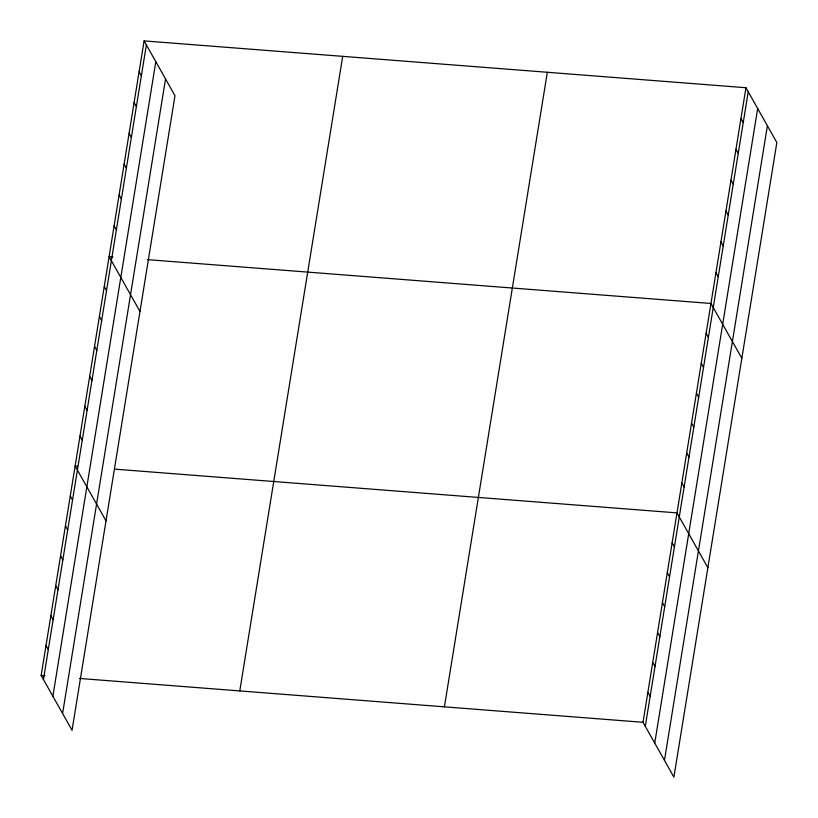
<?xml version="1.0" encoding="UTF-8"?>
<svg xmlns="http://www.w3.org/2000/svg" width="818" height="818" viewBox="0 0 818 818"><rect width="100%" height="100%" fill="white"/><g stroke="black" fill="none" stroke-linecap="round" stroke-linejoin="round"><path stroke-width="1.23" d="M144.101 40.9L174.98 95.706L72.045 730.269L41.156 675.463L144.101 40.9L745.955 87.73L776.844 142.536L673.899 777.1L643.02 722.294L745.955 87.73M43.436 679.502L146.371 44.939M52.873 696.261L155.809 61.687M62.597 713.521L165.543 78.957M239.776 690.924L342.711 56.35M444.409 706.844L547.344 72.27M645.3 726.333L748.235 91.769M654.737 743.081L757.673 108.518M664.461 760.351L767.396 125.778M112.915 256.954L109.101 256.658L139.98 311.464M147.291 259.623L710.965 303.478L741.844 358.284M77.679 466.26L75.133 466.055L106.013 520.861M114.602 469.133L676.987 512.886L707.877 567.692M41.156 675.463L44.98 675.76M79.356 678.439L643.02 722.294M740.955 118.549L743.235 122.588M735.955 149.367L738.235 153.406M730.955 180.195L733.235 184.234M725.955 211.013L728.235 215.052M720.955 241.831L723.235 245.87M715.955 272.66L718.235 276.699M706.108 333.396L708.378 337.435M701.251 363.315L703.531 367.354M696.404 393.223L698.674 397.262M691.547 423.141L693.828 427.18M686.701 453.06L688.971 457.098M681.844 482.968L684.124 487.007M672.14 542.804L674.41 546.843M667.284 572.712L669.564 576.751M662.437 602.631L664.707 606.67M657.58 632.549L659.86 636.588M652.723 662.468L655.003 666.506M647.876 692.376L650.146 696.415M139.101 71.718L141.371 75.757M134.101 102.547L136.371 106.585M129.101 133.365L131.371 137.404M124.101 164.183L126.371 168.222M119.101 195.011L121.371 199.05M114.101 225.829L116.371 229.868M104.244 286.566L106.524 290.605M99.397 316.484L101.667 320.523M94.54 346.403L96.821 350.441M89.683 376.311L91.964 380.35M84.837 406.229L87.107 410.268M79.98 436.147L82.26 440.186M70.276 495.974L72.557 500.013M65.42 525.892L67.7 529.931M60.573 555.811L62.843 559.849M55.716 585.719L57.996 589.758M50.869 615.637L53.139 619.676M46.012 645.555L48.293 649.594"/></g></svg>
